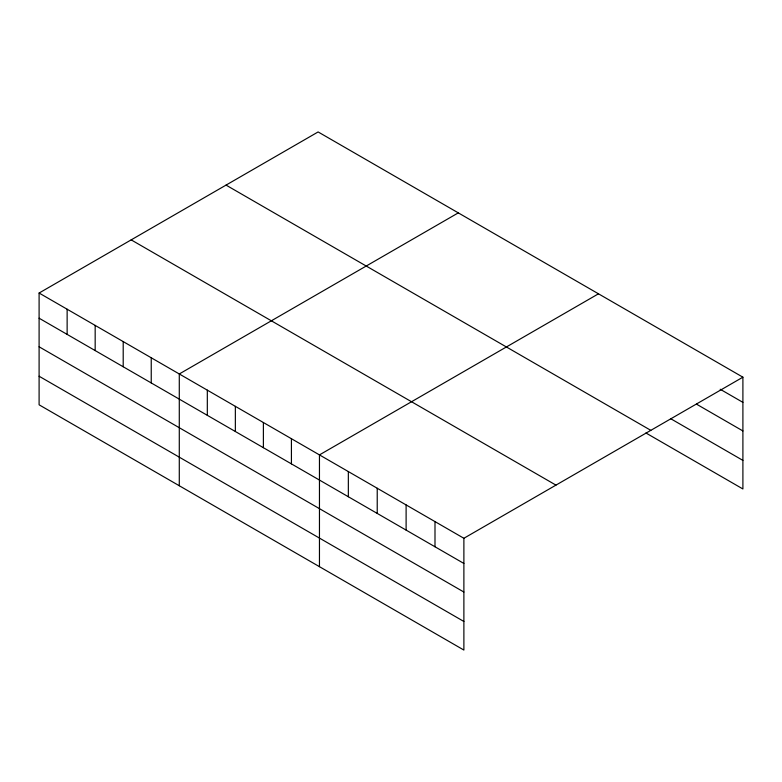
<?xml version="1.0" encoding="UTF-8"?>
<svg xmlns="http://www.w3.org/2000/svg" width="782" height="782" viewBox="0 0 782 782"><rect width="100%" height="100%" fill="white"/><g stroke="black" fill="none" stroke-linecap="round" stroke-linejoin="round"><path stroke-width="1.17" d="M463.882 592.033L463.882 538.28L39.1 293.035L39.1 404.812L463.882 650.057L463.882 592.033L39.1 346.788M39.1 293.035L318.118 131.943L742.9 377.188L742.9 488.965L645.932 432.984M458.291 212.87L179.283 373.962L179.283 485.739M598.474 293.807L319.457 454.899L319.457 566.676M463.882 538.28L742.9 377.188M720.202 389.26L742.9 402.359M696.479 404.138L742.9 430.941M670.682 418.693L742.9 460.393M226.037 185.099L650.829 430.354M131.171 239.869L555.963 485.123M39.1 318.206L463.882 563.451M39.1 376.23L463.882 621.475M434.997 521.604L434.997 546.774M406.112 504.928L406.112 530.098M377.227 488.251L377.227 513.422M348.342 471.575L348.342 496.746M291.422 438.712L291.422 463.882M263.387 422.524L263.387 447.695M235.353 406.337L235.353 431.508M207.318 390.15L207.318 415.32M151.239 357.775L151.239 382.945M123.204 341.587L123.204 366.758M95.169 325.4L95.169 350.58M67.135 309.222L67.135 334.393"/></g></svg>
